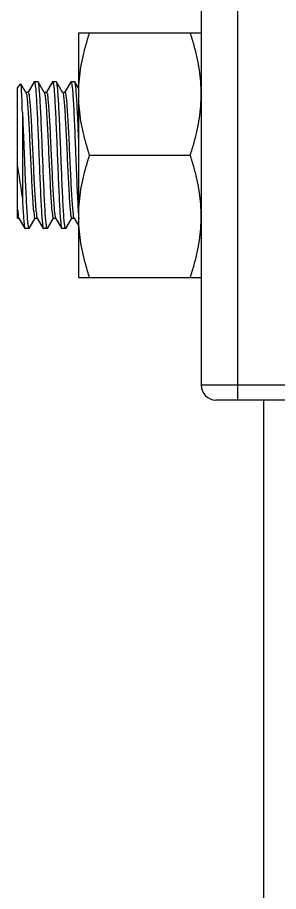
# Model space of a CAD drawing. Extents: x 1680110 to 2699828, y 269661 to 891349.
# Drawn here: x 2393097.7 to 2393197.1, y 713195.8 to 713529 of the extents above; entities that cross this region are included whole.
import ezdxf

# ---------------------------------------------------------------- set-up
doc = ezdxf.new("R2010")
doc.units = 0
doc.header["$LTSCALE"] = 1000
doc.header["$MEASUREMENT"] = 0
doc.layers.add('02___PRT_ALL_AXES', color=7, linetype='Continuous')

msp = doc.modelspace()

# ---------------------------------------------------------------- linework, layer by layer
at = {"color": 0, "linetype": 'Continuous'}
for p, q in [((2393181.658214089, 713383.1639930794), (2393181.658214089, 713756.4971736472)), ((2393167.658219817, 713750.897175939), (2393167.658219817, 713388.763990788)), ((2393097.658248461, 713502.1635747852), (2393098.915155031, 713503.7346853695)), ((2393097.658248461, 713452.5385198393), (2393097.658248461, 713502.1625335643)), ((2393098.960826647, 713503.723818511), (2393098.915180816, 713503.7347175803)), ((2393100.852955474, 713500.4558265319), (2393098.960826647, 713503.723818511)), ((2393103.998213619, 713504.4310213195), (2393101.708027449, 713500.4752338922)), ((2393103.998213619, 713504.4310213195), (2393104.074899377, 713504.4972767548)), ((2393105.551526582, 713504.4310213348), (2393105.474805906, 713504.4972767185)), ((2393107.85295261, 713500.4558265319), (2393105.551526582, 713504.4310213348)), ((2393110.998210754, 713504.4310213195), (2393108.708024586, 713500.4752338922)), ((2393110.998210754, 713504.4310213195), (2393111.074803615, 713504.4972767185)), ((2393112.551523718, 713504.4310213348), (2393112.474886182, 713504.4972767581)), ((2393114.852949745, 713500.4558265319), (2393112.551523718, 713504.4310213348)), ((2393117.99820789, 713504.4310213195), (2393115.708021721, 713500.4752338922)), ((2393117.99820789, 713504.4310213195), (2393118.07488389, 713504.4972767581)), ((2393119.551520853, 713504.4310213348), (2393119.474818182, 713504.4972767395)), ((2393120.991572246, 713501.9433146205), (2393119.551520853, 713504.4310213348)), ((2393100.796681609, 713500.302156256), (2393100.840203782, 713500.232686756)), ((2393100.897741213, 713500.3784948564), (2393100.852955474, 713500.4558265319)), ((2393101.741538013, 713500.4558265319), (2393100.897741213, 713500.4558265319)), ((2393107.89773835, 713500.3784948564), (2393107.85295261, 713500.4558265319)), ((2393108.741535149, 713500.4558265319), (2393107.89773835, 713500.4558265319)), ((2393114.897735485, 713500.3784948564), (2393114.852949745, 713500.4558265319)), ((2393115.741532284, 713500.4558265319), (2393114.897735485, 713500.4558265319)), ((2393099.52523693, 713492.9478527738), (2393099.52523693, 713460.031893878)), ((2393097.658248461, 713452.5387499081), (2393098.152003299, 713452.5387499081)), ((2393098.152003299, 713452.6160815745), (2393098.196789275, 713452.5387499081)), ((2393098.196789275, 713452.5387499081), (2393100.498215051, 713448.5635551235)), ((2393102.051528014, 713448.5635551049), (2393104.341714465, 713452.5193424991)), ((2393104.308203629, 713452.5387499081), (2393105.152000435, 713452.5387499081)), ((2393105.152000435, 713452.6160815745), (2393105.19678641, 713452.5387499081)), ((2393105.19678641, 713452.5387499081), (2393107.498212187, 713448.5635551235)), ((2393109.05152515, 713448.5635551049), (2393111.3417116, 713452.5193424991)), ((2393111.308200765, 713452.5387499081), (2393112.151997571, 713452.5387499081)), ((2393112.151997571, 713452.6160815745), (2393112.196783546, 713452.5387499081)), ((2393112.196783546, 713452.5387499081), (2393114.498209323, 713448.5635551235)), ((2393116.051522286, 713448.5635551049), (2393118.341708736, 713452.5193424991)), ((2393118.308197901, 713452.5387499081), (2393119.151994706, 713452.5387499081)), ((2393119.151994706, 713452.6160815745), (2393119.196780682, 713452.5387499081)), ((2393119.196780682, 713452.5387499081), (2393120.991572246, 713449.4388934507)), ((2393120.922618612, 713453.1596093781), (2393120.995704, 713452.3532325148)), ((2393100.498215051, 713448.5635551235), (2393100.574785276, 713448.4972997615)), ((2393101.97487156, 713448.4972996789), (2393102.051528014, 713448.5635551049)), ((2393107.498212187, 713448.5635551235), (2393107.574924062, 713448.4972997124)), ((2393109.05152515, 713448.5635551049), (2393108.974844955, 713448.4972996849)), ((2393114.498209323, 713448.5635551235), (2393114.574842663, 713448.4972996849)), ((2393116.051522286, 713448.5635551049), (2393115.974938174, 713448.4972997371)), ((2393414.991451943, 713388.763990788), (2393167.658219817, 713388.763990788)), ((2393409.391454235, 713383.1639930794), (2393173.258217526, 713383.1639930794))]:
    msp.add_line(p, q, dxfattribs=at)
at = {"color": 7, "linetype": 'Continuous'}
msp.add_line((2393191.425793025, 713383.1639930804), (2393191.425793025, 710347.9760081244), dxfattribs=at)
at = {"color": 0, "linetype": 'Continuous'}
msp.add_arc((2393173.258217526, 713388.763990788), 5.599997708515476, 180, 270, dxfattribs=at)
for points, start_tangent, end_tangent in [([(2393099.52523693, 713492.9478527738), (2393099.402173278, 713496.8221062373), (2393099.278543551, 713499.936016399), (2393099.155056774, 713502.1636813374), (2393099.031630225, 713503.4378799733), (2393098.926166017, 713503.7013313875)], (-0.02915871455896071, 0.9995747942826836), (-0.5442686960537916, 0.8389109526617862)), ([(2393104.076262482, 713504.4937329344), (2393104.085274032, 713504.4960559232), (2393104.302261581, 713503.9160696566), (2393104.518869299, 713502.3029572736), (2393104.73692768, 713499.6970209565), (2393104.954340239, 713496.2166684596), (2393105.172202923, 713491.9782941453), (2393105.391379989, 713487.1192368828), (2393105.608317715, 713481.9056253717), (2393105.824869676, 713476.4972882215)], (0.9333369825076745, 0.3590015001131177), (0.03975727749912319, -0.9992093668925737)), ([(2393107.224869103, 713476.4972882215), (2393107.00629997, 713481.9553588047), (2393106.784214604, 713487.285627366), (2393106.563062163, 713492.1691839476), (2393106.34640305, 713496.3577774668), (2393106.127706972, 713499.8259683845), (2393105.904826111, 713502.4378637781), (2393105.682219864, 713504.0137214877), (2393105.536296575, 713504.4224643314)], (-0.0397572774434431, 0.999209366894789), (-0.489831732553791, 0.871816995580696)), ([(2393111.073398826, 713504.4936243028), (2393111.282217572, 713504.0137214877), (2393111.50482382, 713502.4378637781), (2393111.727704681, 713499.8259683845), (2393111.946400759, 713496.3577774668), (2393112.163059872, 713492.1691839476), (2393112.384212312, 713487.285627366), (2393112.606297678, 713481.9553588047), (2393112.824866811, 713476.4972882215)], (0.9333444131215324, -0.358982181305455), (0.03975727749683532, -0.9992093668926647)), ([(2393114.224866238, 713476.4972882215), (2393114.00823216, 713481.9076502477), (2393113.790759624, 713487.1335813683), (2393113.570982668, 713492.0037673858), (2393113.352839445, 713496.2433674743), (2393113.135388919, 713499.7186036105), (2393112.917584431, 713502.3154382166), (2393112.700608524, 713503.9244430985), (2393112.554149247, 713504.4324299141)], (-0.0397572775353943, 0.9992093668911305), (-0.4727550132017595, 0.8811939045934238)), ([(2393118.075682768, 713504.4948236479), (2393118.083311329, 713504.4964720157), (2393118.300606232, 713503.9244430985), (2393118.51758214, 713502.3154382166), (2393118.735386628, 713499.7186036105), (2393118.952837153, 713496.2433674743), (2393119.170980376, 713492.0037673858), (2393119.390757333, 713487.1335813683), (2393119.608229869, 713481.9076502477), (2393119.824863947, 713476.4972882215)], (0.9508497996201295, 0.3096524803103627), (0.0397572774394266, -0.9992093668949489)), ([(2393120.991913813, 713482.3086289766), (2393120.78490318, 713487.269522697), (2393120.564490074, 713492.1393123176), (2393120.348441015, 713496.3215377133), (2393120.129813699, 713499.7965656226), (2393119.906974672, 713502.4174347487), (2393119.684369016, 713504.0036483784), (2393119.538194849, 713504.4236090819)], (-0.04073342359134708, 0.9991700496925076), (-0.4860897626971706, 0.8739088868989768)), ([(2393100.840203782, 713500.232686756), (2393101.175851969, 713499.1630859447), (2393101.411145994, 713497.0319538147), (2393101.646440014, 713493.9882678108), (2393101.881734035, 713490.1672883523), (2393102.117028057, 713485.7388185209), (2393102.352322077, 713480.8996580828), (2393102.587616098, 713475.8648577563), (2393102.822910119, 713470.8581624366), (2393103.05820414, 713466.1020680342), (2393103.293498164, 713461.8079338432), (2393103.528792185, 713458.1665897961), (2393103.764086206, 713455.3398560358), (2393103.999380227, 713453.4533517004), (2393104.234674248, 713452.5909124236), (2393104.271657033, 713452.6065638687)], (0.4756874576294765, -0.879614371559495), (0.8803009662582584, 0.474415649831218)), ([(2393101.681569148, 713500.3487585254), (2393102.109184921, 713499.1630859447), (2393102.344478945, 713497.0319538147), (2393102.579772965, 713493.9882678108), (2393102.815066987, 713490.1672883523), (2393103.050361007, 713485.7388185209), (2393103.285655028, 713480.8996580828), (2393103.52094905, 713475.8648577563), (2393103.756243071, 713470.8581624366), (2393103.991537091, 713466.1020680342), (2393104.226831115, 713461.8079338432), (2393104.462125137, 713458.1665897961), (2393104.697419157, 713455.3398560358), (2393104.932713178, 713453.4533517004), (2393105.014990275, 713452.7152013257)], (0.8724685533651839, -0.488670260389215), (0.3278155774908353, -0.9447417356898923)), ([(2393107.859064467, 713500.3497438682), (2393107.999378589, 713500.1039446583)], (0.5966157057048521, -0.8025270710115028), (0.4270020690433147, -0.9042506472393197)), ([(2393107.999378589, 713500.1039446583), (2393108.234672611, 713498.7217735015), (2393108.469966634, 713496.3519534327), (2393108.705260655, 713493.0997984812), (2393108.940554676, 713489.1098333623), (2393109.175848697, 713484.5593708328), (2393109.411142718, 713479.6506319665), (2393109.646436739, 713474.6017595271), (2393109.88173076, 713469.6371237664), (2393110.117024784, 713464.9773514895), (2393110.352318805, 713460.8295214644), (2393110.587612825, 713457.3779619064), (2393110.822906847, 713454.7760590084), (2393111.058200868, 713453.139440485), (2393111.293494889, 713452.5408371354), (2393111.305676556, 713452.5444865897)], (0.4270020714830733, -0.9042506460872253), (0.9153108403494001, 0.4027481415709763)), ([(2393108.720478364, 713500.4249563941), (2393108.932711541, 713500.1039446583), (2393109.168005561, 713498.7217735015), (2393109.403299586, 713496.3519534327), (2393109.638593607, 713493.0997984812), (2393109.873887627, 713489.1098333623), (2393110.109181648, 713484.5593708328), (2393110.34447567, 713479.6506319665), (2393110.579769691, 713474.6017595271), (2393110.815063711, 713469.6371237664), (2393111.050357736, 713464.9773514895), (2393111.285651756, 713460.8295214644), (2393111.520945777, 713457.3779619064), (2393111.756239799, 713454.7760590084), (2393111.99153382, 713453.139440485), (2393112.080619329, 713452.7756180346)], (0.8261156581492662, -0.5635005939310135), (0.2913563111870042, -0.9566146036578689)), ([(2393114.905690106, 713500.3827829729), (2393114.969113721, 713500.2189584083)], (0.474516639665164, -0.880246532899097), (0.2913563071238278, -0.9566146048953914)), ([(2393114.969113721, 713500.2189584083), (2393115.05819923, 713499.8551359549), (2393115.293493251, 713498.2185174346), (2393115.528787275, 713495.6166145336), (2393115.764081297, 713492.1650549783), (2393115.999375317, 713488.0172249505), (2393116.234669338, 713483.3574526731), (2393116.469963359, 713478.3928169131), (2393116.705257379, 713473.3439444765), (2393116.940551401, 713468.43520561), (2393117.175845425, 713463.8847430779), (2393117.411139446, 713459.894777959), (2393117.646433466, 713456.6426230103), (2393117.881727488, 713454.2728029387), (2393118.117021509, 713452.8906317817), (2393118.329254688, 713452.5696200458)], (0.2913563132299318, -0.9566146030356542), (0.8261156581634383, -0.5635005939102364)), ([(2393115.744056497, 713500.450089853), (2393115.756238161, 713500.4537393043), (2393115.991532181, 713499.8551359549), (2393116.226826203, 713498.2185174346), (2393116.462120227, 713495.6166145336), (2393116.697414247, 713492.1650549783), (2393116.932708268, 713488.0172249505), (2393117.16800229, 713483.3574526731), (2393117.40329631, 713478.3928169131), (2393117.638590331, 713473.3439444765), (2393117.873884353, 713468.43520561), (2393118.109178376, 713463.8847430779), (2393118.344472397, 713459.894777959), (2393118.579766418, 713456.6426230103), (2393118.81506044, 713454.2728029387), (2393119.050354459, 713452.8906317817)], (0.9153108408876127, 0.4027481403478003), (0.4270020714198675, -0.9042506461170722)), ([(2393099.52523693, 713492.9478527738), (2393099.746149297, 713488.1620463447), (2393099.967094562, 713482.918287741), (2393100.188034329, 713477.4229503914), (2393100.409080992, 713471.8886769791), (2393100.630145424, 713466.5348187673), (2393100.851206675, 713461.5719982171), (2393101.072252195, 713457.1951793896), (2393101.29330494, 713453.575624441), (2393101.514373558, 713450.8553585031), (2393101.735441613, 713449.1414325747), (2393101.956493217, 713448.501109285), (2393101.969570839, 713448.5064902925)], (0.0491105602313438, -0.9987933484328797), (0.8662490173660847, 0.4996124897480975)), ([(2393105.824869676, 713476.4972882215), (2393106.043296658, 713471.0427218196), (2393106.265113804, 713465.7184673066), (2393106.48590539, 713460.8414586706), (2393106.702228742, 713456.656420314), (2393106.92085953, 713453.1849143433), (2393107.143704491, 713450.5681578193), (2393107.366336913, 713448.9863675511), (2393107.51242374, 713448.5714957381)], (0.03975727748666959, -0.9992093668930692), (0.4877683167705726, -0.8729731205225064)), ([(2393108.973799794, 713448.5002495407), (2393108.965501092, 713448.4982894098), (2393108.748351146, 713449.0740631504), (2393108.53155813, 713450.6849075563), (2393108.31362642, 713453.2860887072), (2393108.096188029, 713456.76382635), (2393107.878161381, 713461.0031850457), (2393107.658656414, 713465.868418887), (2393107.441464909, 713471.0878698693), (2393107.224869103, 713476.4972882215)], (-0.9425848635229102, -0.3339667274707123), (-0.03975727745259671, 0.9992093668944249)), ([(2393112.824866811, 713476.4972882215), (2393113.041462618, 713471.0878698693), (2393113.258654122, 713465.868418887), (2393113.47815909, 713461.0031850457), (2393113.696185738, 713456.76382635), (2393113.913624128, 713453.2860887072), (2393114.131555839, 713450.6849075563), (2393114.348348855, 713449.0740631504), (2393114.494684828, 713448.5616631091)], (0.0397572774456505, -0.9992093668947012), (0.4729770380695316, -0.8810747536157038)), ([(2393115.976677376, 713448.5015354732), (2393115.768465619, 713448.9764461729), (2393115.545845913, 713450.5478604028), (2393115.322972582, 713453.1554929113), (2393115.104285487, 713456.6199192517), (2393114.887295577, 713460.8124320984), (2393114.665773955, 713465.7030767223), (2393114.443481951, 713471.0380693967), (2393114.224866238, 713476.4972882215)], (-0.9250562302102336, 0.379830186990491), (-0.0397572774780276, 0.9992093668934131)), ([(2393119.824863947, 713476.4972882215), (2393120.04347966, 713471.0380693967), (2393120.265771664, 713465.7030767223), (2393120.487293285, 713460.8124320984), (2393120.704283196, 713456.6199192517), (2393120.922618612, 713453.1596093781)], (0.03975727743217509, -0.9992093668952374), (0.08508411393199711, -0.9963737720134985)), ([(2393097.658248461, 713472.3516524478), (2393098.285817054, 713468.2015893317), (2393098.908444045, 713464.0551312293), (2393099.52523693, 713460.031893878)], (0.1513813742595116, -0.9884754319290399), (0.154546911158738, -0.9879854514370611)), ([(2393099.52523693, 713460.031893878), (2393099.737788579, 713456.0360694949), (2393099.952360345, 713452.7558078559), (2393100.168210435, 713450.3420191116), (2393100.381917261, 713448.916205205), (2393100.52107901, 713448.5772484648)], (0.04913386855057842, -0.9987922020927349), (0.5138049256313395, -0.8579070453125873)), ([(2393097.658248461, 713455.7481326207), (2393097.891577489, 713453.7111123896), (2393098.124906516, 713452.6699215716), (2393098.142533191, 713452.6697467156)], (0.09260742055683337, -0.9957026994328226), (0.9847842249207028, 0.1737815592844383)), ([(2393105.014990275, 713452.7152013257), (2393105.15757032, 713452.5883414096)], (0.327815579371854, -0.9447417350371984), (0.9804318730187755, 0.1968586862927205)), ([(2393112.080619329, 713452.7756180346), (2393112.144042949, 713452.6117934575)], (0.2913563053205239, -0.956614605444624), (0.4745166641851906, -0.8802465196810262)), ([(2393119.050354459, 713452.8906317817), (2393119.190668588, 713452.6448325622)], (0.4270020699864983, -0.9042506467939327), (0.596615721895142, -0.8025270589752963))]:
    msp.add_spline(points, degree=3, dxfattribs=dict(at, start_tangent=start_tangent, end_tangent=end_tangent))
at = {"layer": '02___PRT_ALL_AXES', "color": 0, "linetype": 'Continuous'}
for p, q in [((2393120.991572246, 713429.8306406506), (2393120.991572246, 713523.1639357922)), ((2393120.991572225, 713523.1639357922), (2393167.658219839, 713523.1639357922)), ((2393105.474869818, 713504.4972767641), (2393104.074870392, 713504.4972767641)), ((2393112.474866955, 713504.4972767641), (2393111.074867527, 713504.4972767641)), ((2393119.47486409, 713504.4972767641), (2393118.074864662, 713504.4972767641)), ((2393125.159669091, 713476.4972882215), (2393163.490122976, 713476.4972882215)), ((2393101.974871251, 713448.4972996789), (2393100.574871824, 713448.4972996789)), ((2393108.974868387, 713448.4972996789), (2393107.574868959, 713448.4972996789)), ((2393115.974865522, 713448.4972996789), (2393114.574866095, 713448.4972996789)), ((2393120.991572225, 713429.8306406506), (2393167.658219839, 713429.8306406506))]:
    msp.add_line(p, q, dxfattribs=at)
for points, start_tangent, end_tangent in [([(2393120.991572231, 713499.8306115447), (2393121.164029136, 713504.4105897394), (2393121.675481661, 713508.9942342644), (2393122.513396292, 713513.6045790443), (2393123.671094753, 713518.2975919282), (2393125.159669091, 713523.1639357922)], (0, 1), (0.316227766016838, 0.9486832980505139)), ([(2393167.658219841, 713499.8306114036), (2393167.48576109, 713504.4106142607), (2393166.974302288, 713508.9942893335), (2393166.136375849, 713513.6046716974), (2393164.978669307, 713518.2976929992), (2393163.490122976, 713523.1639357922)], (0, 1), (-0.316227766016838, 0.9486832980505139)), ([(2393125.159669091, 713476.4972882215), (2393123.671145162, 713481.3634501563), (2393122.513187039, 713486.0576179789), (2393121.675306927, 713490.6681751043), (2393121.163972692, 713495.2513862045), (2393120.991572231, 713499.8306115447)], (-0.316227766016838, 0.9486832980505139), (-9.287790593000003e-07, 0.9999999999995688)), ([(2393163.490122976, 713476.4972882215), (2393164.978615151, 713481.3633355473), (2393166.136581277, 713486.0575075373), (2393166.974475404, 713490.6681090759), (2393167.485817253, 713495.2513579656), (2393167.658219841, 713499.8306114036)], (0.3162277660554299, 0.9486832980376498), (9.290363450000001e-07, 0.9999999999995686)), ([(2393120.991572231, 713453.1639639735), (2393121.164029136, 713457.7439421688), (2393121.675481661, 713462.3275866932), (2393122.513396292, 713466.9379314731), (2393123.671094753, 713471.6309443573), (2393125.159669091, 713476.4972882215)], (0, 1), (0.316227766016838, 0.9486832980505139)), ([(2393167.658219836, 713453.1639640012), (2393167.48576109, 713457.74396669), (2393166.974302288, 713462.3276417623), (2393166.136375849, 713466.9380241267), (2393164.978669307, 713471.6310454286), (2393163.490122976, 713476.4972882215)], (0, 1), (-0.3162277659782461, 0.9486832980633779)), ([(2393125.159669091, 713429.8306406506), (2393123.671145162, 713434.6968025819), (2393122.513187039, 713439.3909704078), (2393121.675306927, 713444.0015275332), (2393121.163972692, 713448.5847386336), (2393120.991572231, 713453.1639639735)], (-0.3162277659782461, 0.9486832980633778), (-9.289076991000002e-07, 0.9999999999995686)), ([(2393163.490122976, 713429.8306406506), (2393164.978615797, 713434.6966903128), (2393166.136582251, 713439.3908644919), (2393166.974476393, 713444.0014682196), (2393167.485817923, 713448.5847193326), (2393167.658219836, 713453.1639640012)], (0.3162277659782461, 0.9486832980633779), (5.658862991e-07, 0.9999999999998399))]:
    msp.add_spline(points, degree=3, dxfattribs=dict(at, start_tangent=start_tangent, end_tangent=end_tangent))

doc.saveas('drawing.dxf')
